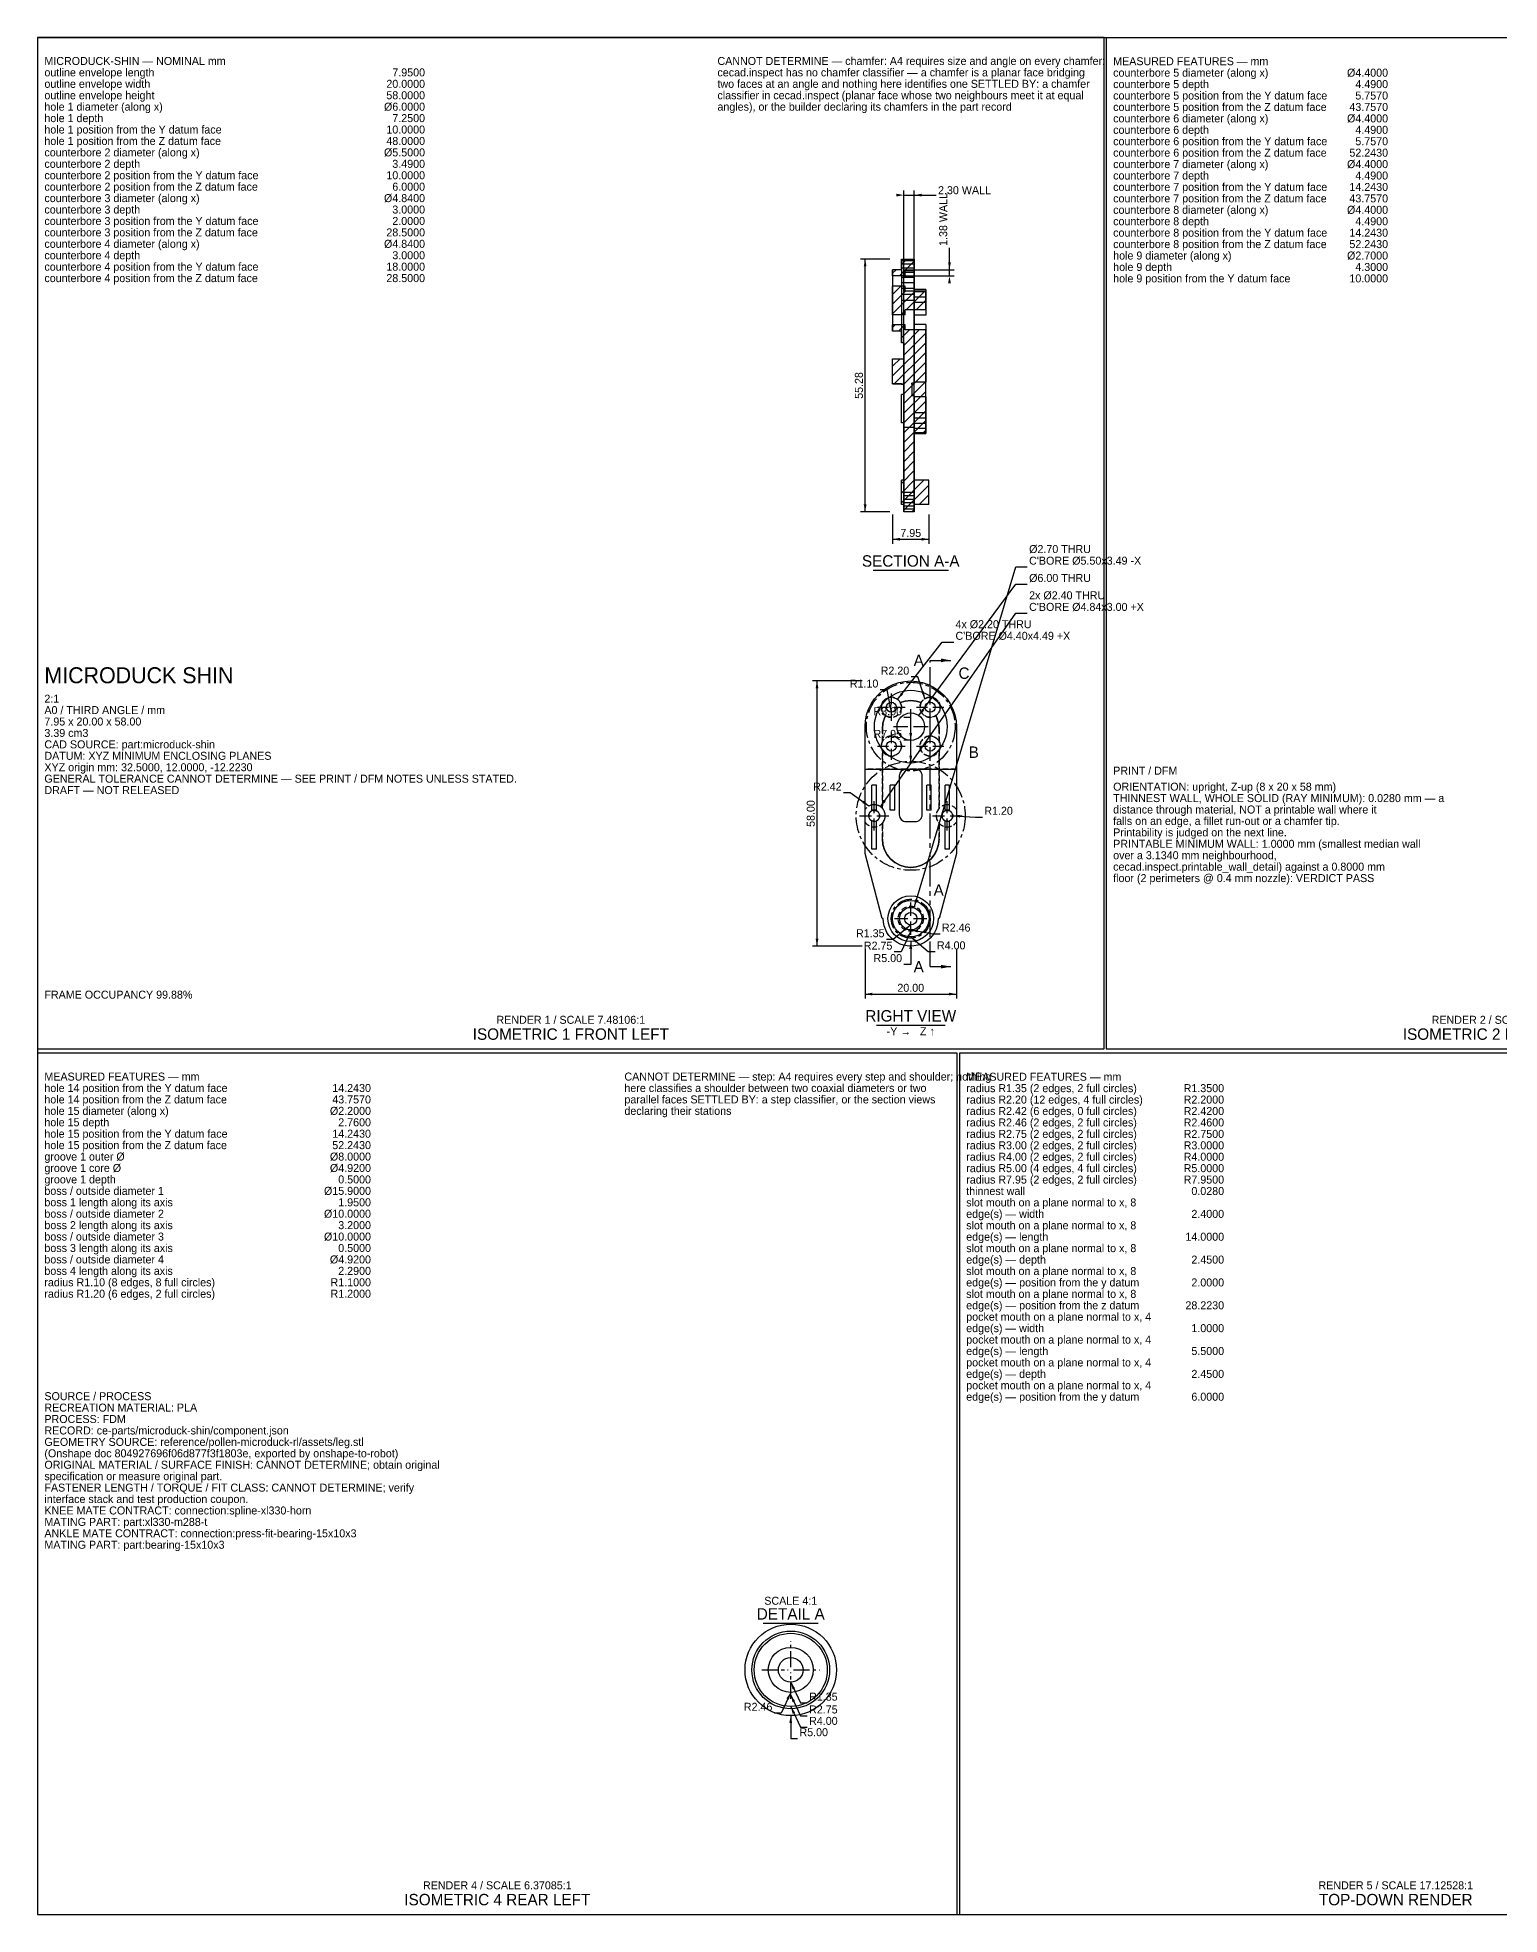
# Model space of a CAD drawing. Header units: millimetres. Extents: x 10 to 1188, y 10 to 831.
# Drawn here: x 10 to 650, y 10 to 831 of the extents above; entities that cross this region are included whole.
import ezdxf
from ezdxf.enums import TextEntityAlignment as Align

# ---------------------------------------------------------------- set-up
doc = ezdxf.new("R2010")
doc.units = ezdxf.units.MM
for name, pattern in [('CENTER', [11.2, 7, -1.4, 1.4, -1.4]), ('HIDDEN', [3.6, 2.4, -1.2]), ('PHANTOM', [21, 11, -2, 2, -2, 2, -2])]:
    doc.linetypes.add(name, pattern=pattern)
for name, color, linetype in [('CENTER', 4, 'CENTER'), ('CUT', 1, 'PHANTOM'), ('CUTTHIN', 1, 'PHANTOM'), ('DIM', 3, 'CONTINUOUS'), ('FRAME', 7, 'CONTINUOUS'), ('HATCH', 5, 'CONTINUOUS'), ('HIDDEN', 8, 'HIDDEN'), ('SECTION', 7, 'CONTINUOUS'), ('TEXT', 3, 'CONTINUOUS'), ('TITLE', 7, 'CONTINUOUS'), ('VISIBLE', 7, 'CONTINUOUS')]:
    doc.layers.add(name, color=color, linetype=linetype)

msp = doc.modelspace()

# ---------------------------------------------------------------- linework, layer by layer
at = {"layer": 'CENTER'}
for p, q in [((383.54325, 539.346), (383.54325, 544.146)), ((400.51525, 539.346), (400.51525, 544.146)), ((377.54325, 538.146), (382.34325, 538.146)), ((383.54325, 532.146), (383.54325, 536.946)), ((384.74325, 538.146), (389.54325, 538.146)), ((392.02925, 530.86), (392.02925, 537.26)), ((394.51525, 538.146), (399.31525, 538.146)), ((400.51525, 532.146), (400.51525, 536.946)), ((401.71525, 538.146), (406.51525, 538.146)), ((383.54325, 522.374), (383.54325, 527.174)), ((384.42925, 529.66), (390.82925, 529.66)), ((392.02925, 522.06), (392.02925, 528.46)), ((393.22925, 529.66), (399.62925, 529.66)), ((400.51525, 522.374), (400.51525, 527.174)), ((377.54325, 521.174), (382.34325, 521.174)), ((383.54325, 515.174), (383.54325, 519.974)), ((384.74325, 521.174), (389.54325, 521.174)), ((394.51525, 521.174), (399.31525, 521.174)), ((400.51525, 515.174), (400.51525, 519.974)), ((401.71525, 521.174), (406.51525, 521.174)), ((376.02925, 491.86), (376.02925, 497.1)), ((408.02925, 491.86), (408.02925, 497.1)), ((369.58925, 490.66), (374.82925, 490.66)), ((376.02925, 484.22), (376.02925, 489.46)), ((377.22925, 490.66), (382.46925, 490.66)), ((401.58925, 490.66), (406.82925, 490.66)), ((408.02925, 484.22), (408.02925, 489.46)), ((409.22925, 490.66), (414.46925, 490.66)), ((392.02925, 446.86), (392.02925, 452.76)), ((384.92925, 445.66), (390.82925, 445.66)), ((392.02925, 438.56), (392.02925, 444.46)), ((393.22925, 445.66), (399.12925, 445.66)), ((339.534677, 118.2), (339.534677, 129.6)), ((326.934677, 117), (338.334677, 117)), ((339.534677, 104.4), (339.534677, 115.8)), ((340.734677, 117), (352.134677, 117))]:
    msp.add_line(p, q, dxfattribs=at)
for centre, radius in [((392.02925, 529.66), 19.401016), ((392.02925, 490.66), 23.84), ((392.02925, 445.66), 8.5)]:
    msp.add_circle(centre, radius, dxfattribs=at)
at = {"layer": 'CUT'}
for p, q in [((400.51525, 544.66), (400.51525, 558.66)), ((400.51525, 558.66), (409.51525, 558.66)), ((400.51525, 424.66), (400.51525, 438.66)), ((400.51525, 424.66), (409.51525, 424.66))]:
    msp.add_line(p, q, dxfattribs=at)
for points in [[(409.51525, 558.66), (405.31525, 559.458), (405.31525, 557.862)], [(409.51525, 424.66), (405.31525, 425.458), (405.31525, 423.862)]]:
    msp.add_solid(points, dxfattribs=at)
at = {"layer": 'CUTTHIN'}
msp.add_line((400.51525, 438.66), (400.51525, 544.66), dxfattribs=at)
at = {"layer": 'DIM'}
for p, q in [((388.97925, 625.781265), (388.97925, 764.211592)), ((393.57925, 625.781265), (393.57925, 764.211592)), ((388.97925, 762.211592), (393.57925, 762.211592)), ((393.57925, 762.211592), (403.17925, 762.211592)), ((408.97925, 729.590569), (408.97925, 739.190569)), ((382.87925, 734.211592), (370.07925, 734.211592)), ((372.07925, 623.66), (372.07925, 734.211592)), ((389.121751, 729.590569), (410.97925, 729.590569)), ((389.121751, 726.830462), (410.97925, 726.830462)), ((408.97925, 726.830462), (408.97925, 729.590569)), ((382.87925, 623.66), (370.07925, 623.66)), ((384.07925, 622.46), (384.07925, 609.66)), ((399.97925, 622.46), (399.97925, 609.66)), ((384.07925, 611.66), (399.97925, 611.66)), ((393.604557, 450.929574), (438.02925, 599.535)), ((438.02925, 599.535), (443.02925, 599.535)), ((395.5932, 534.486827), (438.02925, 591.96)), ((438.02925, 591.96), (443.02925, 591.96)), ((378.803156, 494.626238), (438.02925, 579.31)), ((438.02925, 579.31), (443.02925, 579.31)), ((386.25216, 541.613247), (405.820828, 566.66)), ((405.820828, 566.66), (410.820828, 566.66)), ((395.167777, 551.430914), (392.167777, 551.430914)), ((398.248855, 541.917399), (395.167777, 551.430914)), ((370.82925, 549.66), (349.02925, 549.66)), ((351.02925, 433.66), (351.02925, 549.66)), ((381.661307, 545.767318), (378.661307, 545.767318)), ((383.54325, 535.946), (381.661307, 545.767318)), ((392.02925, 533.66), (389.02925, 533.66)), ((392.02925, 523.66), (392.02925, 533.66)), ((392.02925, 523.76), (389.02925, 523.76)), ((392.02925, 513.76), (392.02925, 523.76)), ((365.593226, 500.699896), (362.593226, 500.699896)), ((373.766882, 494.938702), (365.593226, 500.699896)), ((410.42925, 490.66), (420.414514, 490.117323)), ((420.414514, 490.117323), (423.414514, 490.117323)), ((384.368806, 436.532124), (381.368806, 436.532124)), ((392.02925, 442.96), (384.368806, 436.532124)), ((392.02925, 440.16), (387.803067, 431.096922)), ((392.02925, 440.74), (401.877328, 439.003518)), ((392.02925, 437.66), (399.689694, 431.232124)), ((392.02925, 435.66), (392.02925, 425.66)), ((401.877328, 439.003518), (404.877328, 439.003518)), ((370.82925, 433.66), (349.02925, 433.66)), ((372.02925, 432.46), (372.02925, 410.66)), ((387.803067, 431.096922), (384.803067, 431.096922)), ((399.689694, 431.232124), (402.689694, 431.232124)), ((412.02925, 432.46), (412.02925, 410.66)), ((392.02925, 425.66), (389.02925, 425.66)), ((372.02925, 412.66), (412.02925, 412.66)), ((339.534677, 107.16), (335.308494, 98.096922)), ((339.534677, 111.6), (343.76086, 102.536922)), ((339.534677, 106), (343.76086, 96.936922)), ((339.534677, 101), (343.76086, 91.936922)), ((343.76086, 102.536922), (346.76086, 102.536922)), ((335.308494, 98.096922), (332.308494, 98.096922)), ((339.534677, 97), (339.534677, 87)), ((343.76086, 96.936922), (346.76086, 96.936922)), ((343.76086, 91.936922), (346.76086, 91.936922)), ((339.534677, 87), (342.534677, 87))]:
    msp.add_line(p, q, dxfattribs=at)
for points in [[(388.97925, 762.211592), (385.77925, 762.819592), (385.77925, 761.603592)], [(393.57925, 762.211592), (396.77925, 761.603592), (396.77925, 762.819592)], [(372.07925, 734.211592), (371.47125, 731.011592), (372.68725, 731.011592)], [(408.97925, 729.590569), (409.58725, 732.790569), (408.37125, 732.790569)], [(408.97925, 726.830462), (408.37125, 723.630462), (409.58725, 723.630462)], [(372.07925, 623.66), (372.68725, 626.86), (371.47125, 626.86)], [(384.07925, 611.66), (387.27925, 611.052), (387.27925, 612.268)], [(399.97925, 611.66), (396.77925, 612.268), (396.77925, 611.052)], [(351.02925, 549.66), (350.42125, 546.46), (351.63725, 546.46)], [(386.25216, 541.613247), (388.701388, 543.76056), (387.743167, 544.509204)], [(398.248855, 541.917399), (397.841332, 545.149053), (396.684488, 544.774394)], [(383.54325, 535.946), (383.538165, 539.203244), (382.343892, 538.9744)], [(395.5932, 534.486827), (397.983091, 536.699988), (397.004854, 537.422282)], [(392.02925, 523.66), (392.63725, 526.86), (391.42125, 526.86)], [(392.02925, 513.76), (392.63725, 516.96), (391.42125, 516.96)], [(373.766882, 494.938702), (371.501593, 497.279242), (370.801031, 496.285326)], [(378.803156, 494.626238), (381.135382, 496.900087), (380.138905, 497.597002)], [(410.42925, 490.66), (413.59154, 489.879239), (413.657529, 491.093447)], [(393.604557, 450.929574), (395.103627, 453.821364), (393.938572, 454.169651)], [(351.02925, 433.66), (351.63725, 436.86), (350.42125, 436.86)], [(392.02925, 442.96), (389.187093, 441.368835), (389.968723, 440.437325)], [(392.02925, 440.16), (390.125836, 437.516767), (391.227907, 437.002863)], [(392.02925, 435.66), (391.42125, 432.46), (392.63725, 432.46)], [(392.02925, 440.74), (395.075057, 439.585563), (395.286213, 440.783089)], [(392.02925, 437.66), (394.089777, 435.137325), (394.871407, 436.068835)], [(372.02925, 412.66), (375.22925, 412.052), (375.22925, 413.268)], [(412.02925, 412.66), (408.82925, 413.268), (408.82925, 412.052)], [(339.534677, 107.16), (337.631264, 104.516767), (338.733334, 104.002863)], [(339.534677, 111.6), (340.33602, 108.442863), (341.438091, 108.956767)], [(339.534677, 106), (340.33602, 102.842863), (341.438091, 103.356767)], [(339.534677, 101), (340.33602, 97.842863), (341.438091, 98.356767)], [(339.534677, 97), (338.926677, 93.8), (340.142677, 93.8)]]:
    msp.add_solid(points, dxfattribs=at)
at = {"layer": 'FRAME'}
for p, q in [((1179, 831), (10, 831)), ((10, 831), (10, 10)), ((10, 10), (1179, 10))]:
    msp.add_line(p, q, dxfattribs=at)
at = {"layer": 'HATCH'}
for p, q in [((387.136606, 726.830462), (393.57925, 733.273105)), ((387.97925, 731.915746), (390.275096, 734.211592)), ((384.07925, 728.015746), (385.654073, 729.590569)), ((393.579247, 729.030462), (393.57925, 729.030465)), ((384.07925, 718.771668), (387.738044, 722.430462)), ((384.07925, 710.286387), (394.023325, 720.230462)), ((384.07925, 714.529028), (389.780684, 720.230462)), ((390.093966, 712.058462), (398.265966, 720.230462)), ((394.336606, 712.058462), (398.57925, 716.301105)), ((387.893966, 709.858462), (389.59925, 711.563746)), ((398.579247, 712.058462), (398.57925, 712.058465)), ((384.07925, 704.29221), (385.245502, 705.458462)), ((386.728035, 702.698355), (389.488143, 705.458462)), ((387.97925, 699.706928), (391.530784, 703.258462)), ((388.97925, 696.464288), (395.773424, 703.258462)), ((388.97925, 692.221647), (398.57925, 701.821647)), ((384.07925, 683.079006), (398.57925, 697.579006)), ((384.07925, 687.321647), (387.348065, 690.590462)), ((384.833346, 679.590462), (398.57925, 693.336366)), ((388.97925, 679.493725), (398.57925, 689.093725)), ((388.97925, 675.251084), (398.57925, 684.851084)), ((388.97925, 671.008444), (398.57925, 680.608444)), ((388.97925, 666.765803), (398.57925, 676.365803)), ((388.97925, 662.523162), (398.57925, 672.123162)), ((388.97925, 658.280522), (398.57925, 667.880522)), ((388.97925, 654.037881), (398.57925, 663.637881)), ((397.164149, 657.980139), (398.57925, 659.39524)), ((388.97925, 649.79524), (393.57925, 654.39524)), ((388.97925, 645.552599), (393.57925, 650.152599)), ((387.97925, 636.067318), (393.57925, 641.667318)), ((388.97925, 641.309959), (393.57925, 645.909959)), ((387.97925, 627.582037), (397.832025, 637.434812)), ((387.97925, 631.824677), (393.589385, 637.434812)), ((388.97925, 624.339396), (399.97925, 635.339396)), ((392.542495, 623.66), (393.57925, 624.696755)), ((395.736606, 626.854112), (399.97925, 631.096755)), ((399.979247, 626.854112), (399.97925, 626.854115))]:
    msp.add_line(p, q, dxfattribs=at)
at = {"layer": 'HIDDEN'}
for p, q in [((381.113623, 534.477634), (380.571621, 533.463621)), ((380.571621, 533.463621), (381.113623, 534.477634)), ((389.594032, 540.868122), (387.428469, 540.211205)), ((387.428469, 540.211205), (389.594032, 540.868122)), ((392.00925, 541.106), (389.594032, 540.868122)), ((389.594032, 540.868122), (392.00925, 541.106)), ((392.04925, 541.106), (392.00925, 541.106)), ((392.00925, 541.106), (392.04925, 541.106)), ((394.464468, 540.868122), (392.04925, 541.106)), ((392.04925, 541.106), (394.464468, 540.868122)), ((396.630031, 540.211205), (394.464468, 540.868122)), ((394.464468, 540.868122), (396.630031, 540.211205)), ((403.486879, 533.463621), (402.944877, 534.477634)), ((402.944877, 534.477634), (403.486879, 533.463621)), ((372.02925, 493.384995), (372.02925, 529.66)), ((379.867128, 531.141218), (379.62925, 528.726)), ((379.62925, 528.726), (379.867128, 531.141218)), ((379.62925, 528.726), (379.62925, 523.184125)), ((379.62925, 523.184125), (379.62925, 528.726)), ((380.571621, 533.463621), (379.867128, 531.141218)), ((379.867128, 531.141218), (380.571621, 533.463621)), ((404.191372, 531.141218), (403.486879, 533.463621)), ((403.486879, 533.463621), (404.191372, 531.141218)), ((404.42925, 528.726), (404.191372, 531.141218)), ((404.191372, 531.141218), (404.42925, 528.726)), ((404.42925, 523.184125), (404.42925, 528.726)), ((404.42925, 528.726), (404.42925, 523.184125)), ((412.02925, 529.66), (412.02925, 493.384995)), ((379.62925, 519.163875), (379.62925, 493.895058)), ((379.62925, 493.895058), (379.62925, 519.163875)), ((404.42925, 493.895058), (404.42925, 519.163875)), ((404.42925, 519.163875), (404.42925, 493.895058)), ((390.02925, 511.106), (372.02925, 511.106)), ((394.02925, 511.106), (390.02925, 511.106)), ((412.02925, 511.106), (394.02925, 511.106)), ((375.02925, 492.841742), (375.02925, 504.106)), ((377.02925, 492.841742), (377.02925, 504.106)), ((407.02925, 492.841742), (407.02925, 504.106)), ((409.02925, 492.841742), (409.02925, 504.106)), ((372.02925, 487.935005), (372.02925, 493.384995)), ((412.02925, 493.384995), (412.02925, 487.935005)), ((372.02925, 474.106), (372.02925, 487.935005)), ((379.62925, 480.486), (379.62925, 487.424942)), ((379.62925, 487.424942), (379.62925, 480.486)), ((404.42925, 487.424942), (404.42925, 480.486)), ((404.42925, 480.486), (404.42925, 487.424942)), ((412.02925, 487.935005), (412.02925, 474.106)), ((379.867128, 478.070782), (379.62925, 480.486)), ((379.62925, 480.486), (379.867128, 478.070782)), ((380.571621, 475.748379), (379.867128, 478.070782)), ((379.867128, 478.070782), (380.571621, 475.748379)), ((404.191372, 478.070782), (403.486879, 475.748379)), ((403.486879, 475.748379), (404.191372, 478.070782)), ((404.42925, 480.486), (404.191372, 478.070782)), ((404.191372, 478.070782), (404.42925, 480.486)), ((381.715656, 473.608041), (380.571621, 475.748379)), ((380.571621, 475.748379), (381.715656, 473.608041)), ((383.255268, 471.732018), (381.715656, 473.608041)), ((381.715656, 473.608041), (383.255268, 471.732018)), ((385.131291, 470.192406), (383.255268, 471.732018)), ((383.255268, 471.732018), (385.131291, 470.192406)), ((387.271629, 469.048371), (385.131291, 470.192406)), ((385.131291, 470.192406), (387.271629, 469.048371)), ((389.594032, 468.343878), (387.271629, 469.048371)), ((387.271629, 469.048371), (389.594032, 468.343878)), ((392.00925, 468.106), (389.594032, 468.343878)), ((389.594032, 468.343878), (392.00925, 468.106)), ((392.04925, 468.106), (392.00925, 468.106)), ((392.00925, 468.106), (392.04925, 468.106)), ((394.464468, 468.343878), (392.04925, 468.106)), ((392.04925, 468.106), (394.464468, 468.343878)), ((396.786871, 469.048371), (394.464468, 468.343878)), ((394.464468, 468.343878), (396.786871, 469.048371)), ((398.927209, 470.192406), (396.786871, 469.048371)), ((396.786871, 469.048371), (398.927209, 470.192406)), ((400.803232, 471.732018), (398.927209, 470.192406)), ((398.927209, 470.192406), (400.803232, 471.732018)), ((402.342844, 473.608041), (400.803232, 471.732018)), ((400.803232, 471.732018), (402.342844, 473.608041)), ((403.486879, 475.748379), (402.342844, 473.608041)), ((402.342844, 473.608041), (403.486879, 475.748379))]:
    msp.add_line(p, q, dxfattribs=at)
for centre, radius in [((383.54325, 538.146), 4.4), ((400.51525, 538.146), 4.4), ((383.54325, 521.174), 4.4), ((400.51525, 521.174), 4.4), ((376.02925, 490.66), 2.4), ((408.02925, 490.66), 2.4), ((392.02925, 445.66), 5.5), ((392.02925, 445.66), 5.5)]:
    msp.add_circle(centre, radius, dxfattribs=at)
for centre, radius, start, end in [((383.54325, 538.146), 4.4, 27.993077, 236.482748), ((400.51525, 538.146), 4.4, 303.517252, 152.006923), ((383.54325, 538.146), 4.4, 236.482748, 27.993077), ((400.51525, 538.146), 4.4, 152.006923, 303.517252), ((383.54325, 521.174), 4.4, 90, 152.816184), ((383.54325, 521.174), 4.4, 207.183816, 90), ((400.51525, 521.174), 4.4, 90, 332.816184), ((400.51525, 521.174), 4.4, 27.183816, 90), ((383.543252, 521.173999), 4.400002, 152.816181, 207.183793), ((400.515251, 521.173999), 4.399999, 332.816186, 27.18383), ((376.02925, 490.66), 4.84, 90, 145.735397), ((376.02925, 490.66), 4.84, 90, 145.735397), ((376.02925, 490.66), 4.84, 214.264603, 90), ((376.029249, 490.66), 4.840001, 41.943721, 89.999984), ((376.02925, 490.66), 4.84, 318.056273, 41.943727), ((408.02925, 490.66), 4.84, 90, 325.735397), ((408.02925, 490.66), 4.84, 138.056273, 221.943727), ((408.02925, 490.66), 4.84, 90, 138.056273), ((408.02925, 490.66), 4.84, 34.264603, 90), ((408.02925, 490.66), 4.84, 34.264603, 90), ((376.02925, 490.66), 4.84, 214.264603, 318.056273), ((408.02925, 490.66), 4.84, 221.943727, 325.735397)]:
    msp.add_arc(centre, radius, start, end, dxfattribs=at)
at = {"layer": 'SECTION'}
for p, q in [((387.97925, 729.590569), (387.97925, 734.211592)), ((387.97925, 734.211592), (393.57925, 734.211592)), ((393.57925, 729.030462), (393.57925, 734.211592)), ((384.07925, 726.830462), (384.07925, 729.590569)), ((387.97925, 729.590569), (384.07925, 729.590569)), ((389.59925, 726.830462), (384.07925, 726.830462)), ((393.57925, 729.030462), (389.59925, 729.030462)), ((389.59925, 726.830462), (389.59925, 729.030462)), ((384.07925, 709.858462), (384.07925, 722.430462)), ((389.59925, 722.430462), (384.07925, 722.430462)), ((389.59925, 720.230462), (389.59925, 722.430462)), ((398.57925, 720.230462), (389.59925, 720.230462)), ((398.57925, 712.058462), (398.57925, 720.230462)), ((389.59925, 709.858462), (384.07925, 709.858462)), ((398.57925, 712.058462), (389.59925, 712.058462)), ((389.59925, 709.858462), (389.59925, 712.058462)), ((384.07925, 702.698355), (384.07925, 705.458462)), ((389.59925, 705.458462), (384.07925, 705.458462)), ((387.97925, 702.698355), (384.07925, 702.698355)), ((387.97925, 697.590462), (387.97925, 702.698355)), ((389.59925, 703.258462), (389.59925, 705.458462)), ((398.57925, 703.258462), (389.59925, 703.258462)), ((398.57925, 657.980139), (398.57925, 703.258462)), ((384.07925, 679.590462), (384.07925, 690.590462)), ((384.07925, 690.590462), (388.97925, 690.590462)), ((388.97925, 697.590462), (387.97925, 697.590462)), ((388.97925, 690.590462), (388.97925, 697.590462)), ((384.07925, 679.590462), (388.97925, 679.590462)), ((388.97925, 637.434812), (388.97925, 679.590462)), ((393.57925, 657.980139), (398.57925, 657.980139)), ((393.57925, 637.434812), (393.57925, 657.980139)), ((387.97925, 626.854112), (387.97925, 637.434812)), ((388.97925, 637.434812), (387.97925, 637.434812)), ((399.97925, 637.434812), (393.57925, 637.434812)), ((399.97925, 626.854112), (399.97925, 637.434812)), ((388.97925, 626.854112), (387.97925, 626.854112)), ((388.97925, 623.66), (388.97925, 626.854112)), ((399.97925, 626.854112), (393.57925, 626.854112)), ((393.57925, 623.66), (393.57925, 626.854112)), ((393.57925, 623.66), (388.97925, 623.66))]:
    msp.add_line(p, q, dxfattribs=at)
msp.add_circle((339.534677, 117), 17, dxfattribs=at)
at = {"layer": 'TEXT'}
for p, q in [((375.52925, 598.06), (408.52925, 598.06)), ((377.02925, 399.06), (407.02925, 399.06)), ((327.534677, 137.4), (351.534677, 137.4))]:
    msp.add_line(p, q, dxfattribs=at)
at = {"layer": 'TITLE'}
for p, q in [((476.6, 831.152333), (10, 831.152333)), ((10, 831.152333), (10, 388.66)), ((476.6, 388.66), (476.6, 831.152333)), ((827.3, 831.0305), (477.6, 831.0305)), ((477.6, 831.0305), (477.6, 388.66)), ((10, 388.66), (476.6, 388.66)), ((412.305, 386.825683), (10, 386.825683)), ((10, 386.825683), (10, 10)), ((412.305, 10), (412.305, 386.825683)), ((795.1525, 386.7562), (413.305, 386.7562)), ((413.305, 386.7562), (413.305, 10)), ((477.6, 388.66), (827.3, 388.66)), ((10, 10), (412.305, 10)), ((413.305, 10), (795.1525, 10))]:
    msp.add_line(p, q, dxfattribs=at)
at = {"layer": 'VISIBLE'}
for p, q in [((476.6, 831.152333), (10, 831.152333)), ((10, 831.152333), (10, 388.66)), ((476.6, 388.66), (476.6, 831.152333)), ((827.3, 831.0305), (477.6, 831.0305)), ((477.6, 831.0305), (477.6, 388.66)), ((387.97925, 734.211592), (387.97925, 733.46497)), ((387.97925, 733.46497), (387.97925, 732.011529)), ((393.57925, 733.46497), (387.97925, 733.46497)), ((387.97925, 732.011529), (387.97925, 730.286598)), ((393.57925, 732.011529), (387.97925, 732.011529)), ((393.57925, 734.211592), (393.57925, 733.46497)), ((393.57925, 733.46497), (393.57925, 732.011529)), ((393.57925, 732.011529), (393.57925, 730.286598)), ((384.07925, 729.590569), (384.07925, 702.698355)), ((387.97925, 730.286598), (387.97925, 728.319691)), ((393.57925, 730.286598), (387.97925, 730.286598)), ((387.97925, 728.319691), (387.97925, 726.144462)), ((393.57925, 728.319691), (387.97925, 728.319691)), ((387.97925, 726.144462), (387.97925, 723.798131)), ((393.57925, 726.144462), (387.97925, 726.144462)), ((387.97925, 723.798131), (387.97925, 721.320843)), ((393.57925, 723.798131), (387.97925, 723.798131)), ((393.57925, 730.286598), (393.57925, 728.319691)), ((393.57925, 728.319691), (393.57925, 726.144462)), ((393.57925, 726.144462), (393.57925, 723.798131)), ((393.57925, 723.798131), (393.57925, 721.320843)), ((387.97925, 721.320843), (387.97925, 718.754986)), ((393.57925, 721.320843), (387.97925, 721.320843)), ((387.97925, 718.754986), (387.97925, 716.144462)), ((393.57925, 718.754986), (387.97925, 718.754986)), ((387.97925, 716.144462), (387.97925, 697.590462)), ((393.57925, 716.144462), (387.97925, 716.144462)), ((393.57925, 721.320843), (393.57925, 718.754986)), ((398.57925, 720.962096), (393.57925, 720.962096)), ((398.57925, 719.948083), (393.57925, 719.948083)), ((393.57925, 718.754986), (393.57925, 716.144462)), ((398.57925, 717.62568), (393.57925, 717.62568)), ((393.57925, 716.144462), (393.57925, 679.869457)), ((398.57925, 715.210462), (393.57925, 715.210462)), ((398.57925, 720.962096), (398.57925, 719.948083)), ((398.57925, 719.948083), (398.57925, 717.62568)), ((398.57925, 717.62568), (398.57925, 715.210462)), ((398.57925, 715.210462), (398.57925, 709.668587)), ((398.57925, 709.668587), (393.57925, 709.668587)), ((398.57925, 705.648337), (393.57925, 705.648337)), ((398.57925, 705.648337), (398.57925, 680.37952)), ((388.97925, 697.590462), (388.97925, 660.590462)), ((387.97925, 679.590462), (384.07925, 679.590462)), ((387.97925, 679.326204), (387.97925, 679.590462)), ((388.97925, 679.326204), (387.97925, 679.326204)), ((388.97925, 674.96272), (387.97925, 674.96272)), ((387.97925, 662.590462), (387.97925, 674.96272)), ((393.57925, 679.869457), (392.57925, 679.869457)), ((392.57925, 679.869457), (392.57925, 674.419467)), ((392.57925, 679.544462), (392.57925, 679.869457)), ((392.57925, 674.419467), (392.57925, 674.744462)), ((393.57925, 674.419467), (392.57925, 674.419467)), ((398.57925, 680.37952), (393.57925, 680.37952)), ((393.57925, 674.419467), (393.57925, 660.590462)), ((398.57925, 673.909404), (393.57925, 673.909404)), ((398.57925, 673.909404), (398.57925, 680.37952)), ((398.57925, 673.909404), (398.57925, 666.970462)), ((398.57925, 666.970462), (393.57925, 666.970462)), ((398.57925, 666.970462), (398.57925, 664.555244)), ((388.97925, 662.590462), (387.97925, 662.590462)), ((393.57925, 660.590462), (388.97925, 660.590462)), ((388.97925, 660.590462), (388.97925, 632.144462)), ((398.57925, 664.555244), (393.57925, 664.555244)), ((398.57925, 662.232841), (393.57925, 662.232841)), ((393.57925, 660.590462), (393.57925, 632.144462)), ((398.57925, 660.092502), (393.57925, 660.092502)), ((398.57925, 658.21648), (393.57925, 658.21648)), ((398.57925, 664.555244), (398.57925, 662.232841)), ((398.57925, 662.232841), (398.57925, 660.092502)), ((398.57925, 660.092502), (398.57925, 658.21648)), ((398.57925, 658.21648), (398.57925, 657.980139)), ((388.97925, 632.144462), (388.97925, 630.578148)), ((393.57925, 632.144462), (388.97925, 632.144462)), ((388.97925, 630.578148), (388.97925, 629.038633)), ((393.57925, 630.578148), (388.97925, 630.578148)), ((388.97925, 629.038633), (388.97925, 627.552261)), ((393.57925, 629.038633), (388.97925, 629.038633)), ((388.97925, 627.552261), (388.97925, 626.144462)), ((393.57925, 627.552261), (388.97925, 627.552261)), ((388.97925, 626.144462), (388.97925, 624.839325)), ((393.57925, 626.144462), (388.97925, 626.144462)), ((388.97925, 624.839325), (388.97925, 623.66)), ((393.57925, 624.839325), (388.97925, 624.839325)), ((393.57925, 632.144462), (393.57925, 630.578148)), ((393.57925, 630.578148), (393.57925, 629.038633)), ((393.57925, 629.038633), (393.57925, 627.552261)), ((393.57925, 627.552261), (393.57925, 626.144462)), ((393.57925, 626.144462), (393.57925, 624.839325)), ((393.57925, 624.839325), (393.57925, 623.66)), ((376.162183, 541.835229), (377.887114, 543.802136)), ((377.887114, 543.802136), (379.854021, 545.527067)), ((379.854021, 545.527067), (382.02925, 546.980508)), ((382.02925, 546.980508), (384.375581, 548.137591)), ((384.375581, 548.137591), (386.852869, 548.978517)), ((386.852869, 548.978517), (389.418726, 549.488897)), ((389.418726, 549.488897), (392.02925, 549.66)), ((392.02925, 549.66), (394.639774, 549.488897)), ((394.639774, 549.488897), (397.205631, 548.978517)), ((397.205631, 548.978517), (399.682919, 548.137591)), ((399.682919, 548.137591), (402.02925, 546.980508)), ((402.02925, 546.980508), (404.204479, 545.527067)), ((404.204479, 545.527067), (406.171386, 543.802136)), ((406.171386, 543.802136), (407.896317, 541.835229)), ((372.200353, 532.270524), (372.710733, 534.836381)), ((372.710733, 534.836381), (373.551659, 537.313669)), ((373.551659, 537.313669), (374.708742, 539.66)), ((374.708742, 539.66), (376.162183, 541.835229)), ((407.896317, 541.835229), (409.349758, 539.66)), ((409.349758, 539.66), (410.506841, 537.313669)), ((410.506841, 537.313669), (411.347767, 534.836381)), ((411.347767, 534.836381), (411.858147, 532.270524)), ((372.02925, 529.66), (372.200353, 532.270524)), ((372.02925, 511.106), (372.02925, 529.66)), ((411.858147, 532.270524), (412.02925, 529.66)), ((412.02925, 529.66), (412.02925, 511.106)), ((372.02925, 511.106), (412.02925, 511.106)), ((372.02925, 474.106), (372.02925, 511.106)), ((387.257611, 509.25405), (387.086894, 508.691271)), ((387.534841, 509.772711), (387.257611, 509.25405)), ((387.90793, 510.22732), (387.534841, 509.772711)), ((388.362539, 510.600409), (387.90793, 510.22732)), ((388.8812, 510.877639), (388.362539, 510.600409)), ((389.443979, 511.048356), (388.8812, 510.877639)), ((390.02925, 511.106), (389.443979, 511.048356)), ((394.614521, 511.048356), (394.02925, 511.106)), ((395.1773, 510.877639), (394.614521, 511.048356)), ((395.695961, 510.600409), (395.1773, 510.877639)), ((396.15057, 510.22732), (395.695961, 510.600409)), ((396.523659, 509.772711), (396.15057, 510.22732)), ((396.800889, 509.25405), (396.523659, 509.772711)), ((396.971606, 508.691271), (396.800889, 509.25405)), ((412.02925, 511.106), (412.02925, 474.106)), ((377.02925, 504.106), (375.02925, 504.106)), ((375.02925, 493.106), (375.02925, 504.106)), ((377.02925, 493.106), (377.02925, 504.106)), ((383.02925, 493.106), (383.02925, 504.106)), ((385.02925, 504.106), (383.02925, 504.106)), ((385.02925, 493.106), (385.02925, 504.106)), ((387.086894, 508.691271), (387.02925, 508.106)), ((387.02925, 508.106), (387.02925, 491.106)), ((397.02925, 508.106), (396.971606, 508.691271)), ((397.02925, 491.106), (397.02925, 508.106)), ((399.02925, 493.106), (399.02925, 504.106)), ((401.02925, 504.106), (399.02925, 504.106)), ((401.02925, 493.106), (401.02925, 504.106)), ((409.02925, 504.106), (407.02925, 504.106)), ((407.02925, 493.106), (407.02925, 504.106)), ((409.02925, 493.106), (409.02925, 504.106)), ((375.02925, 492.841742), (375.02925, 493.106)), ((377.02925, 493.106), (375.02925, 493.106)), ((377.02925, 492.841742), (377.02925, 493.106)), ((385.02925, 493.106), (383.02925, 493.106)), ((401.02925, 493.106), (399.02925, 493.106)), ((407.02925, 492.841742), (407.02925, 493.106)), ((409.02925, 493.106), (407.02925, 493.106)), ((409.02925, 492.841742), (409.02925, 493.106)), ((375.02925, 476.106), (375.02925, 488.478258)), ((377.02925, 476.106), (377.02925, 488.478258)), ((387.02925, 491.106), (387.086894, 490.520729)), ((387.086894, 490.520729), (387.257611, 489.95795)), ((387.257611, 489.95795), (387.534841, 489.439289)), ((387.534841, 489.439289), (387.90793, 488.98468)), ((387.90793, 488.98468), (388.362539, 488.611591)), ((388.362539, 488.611591), (388.8812, 488.334361)), ((388.8812, 488.334361), (389.443979, 488.163644)), ((389.443979, 488.163644), (390.02925, 488.106)), ((390.02925, 488.106), (394.02925, 488.106)), ((394.02925, 488.106), (394.614521, 488.163644)), ((394.614521, 488.163644), (395.1773, 488.334361)), ((395.1773, 488.334361), (395.695961, 488.611591)), ((395.695961, 488.611591), (396.15057, 488.98468)), ((396.15057, 488.98468), (396.523659, 489.439289)), ((396.523659, 489.439289), (396.800889, 489.95795)), ((396.800889, 489.95795), (396.971606, 490.520729)), ((396.971606, 490.520729), (397.02925, 491.106)), ((407.02925, 476.106), (407.02925, 488.478258)), ((409.02925, 476.106), (409.02925, 488.478258)), ((379.52925, 445.66), (372.02925, 474.106)), ((377.02925, 476.106), (375.02925, 476.106)), ((412.02925, 474.106), (404.52925, 445.66)), ((409.02925, 476.106), (407.02925, 476.106)), ((380.02925, 445.66), (379.52925, 445.66)), ((380.131912, 444.093686), (380.02925, 445.66)), ((380.43814, 442.554171), (380.131912, 444.093686)), ((403.926588, 444.093686), (403.62036, 442.554171)), ((404.02925, 445.66), (403.926588, 444.093686)), ((404.52925, 445.66), (404.02925, 445.66)), ((380.942696, 441.067799), (380.43814, 442.554171)), ((381.636945, 439.66), (380.942696, 441.067799)), ((382.50901, 438.354863), (381.636945, 439.66)), ((383.543969, 437.174719), (382.50901, 438.354863)), ((384.724113, 436.13976), (383.543969, 437.174719)), ((386.02925, 435.267695), (384.724113, 436.13976)), ((387.437049, 434.573446), (386.02925, 435.267695)), ((398.02925, 435.267695), (396.621451, 434.573446)), ((399.334387, 436.13976), (398.02925, 435.267695)), ((400.514531, 437.174719), (399.334387, 436.13976)), ((401.54949, 438.354863), (400.514531, 437.174719)), ((402.421555, 439.66), (401.54949, 438.354863)), ((403.115804, 441.067799), (402.421555, 439.66)), ((403.62036, 442.554171), (403.115804, 441.067799)), ((388.923421, 434.06889), (387.437049, 434.573446)), ((390.462936, 433.762662), (388.923421, 434.06889)), ((392.02925, 433.66), (390.462936, 433.762662)), ((393.595564, 433.762662), (392.02925, 433.66)), ((395.135079, 434.06889), (393.595564, 433.762662)), ((396.621451, 434.573446), (395.135079, 434.06889)), ((10, 388.66), (476.6, 388.66)), ((412.305, 386.825683), (10, 386.825683)), ((10, 386.825683), (10, 10)), ((412.305, 10), (412.305, 386.825683)), ((795.1525, 386.7562), (413.305, 386.7562)), ((413.305, 386.7562), (413.305, 10)), ((477.6, 388.66), (827.3, 388.66)), ((10, 10), (412.305, 10)), ((413.305, 10), (795.1525, 10))]:
    msp.add_line(p, q, dxfattribs=at)
for centre, radius in [((392.02925, 529.66), 15.9), ((383.54325, 538.146), 2.2), ((392.02925, 529.66), 6), ((400.51525, 538.146), 2.2), ((383.54325, 521.174), 2.2), ((400.51525, 521.174), 2.2), ((392.02925, 445.66), 10), ((392.02925, 445.66), 8), ((392.02925, 445.66), 4.92), ((392.02925, 445.66), 2.7), ((339.534677, 117), 20), ((339.534677, 117), 16), ((339.534677, 117), 9.84), ((339.534677, 117), 5.4)]:
    msp.add_circle(centre, radius, dxfattribs=at)
for centre, radius, start, end in [((376.02925, 490.66), 2.4, 114.624318, 245.375682), ((376.029264, 490.659984), 2.400016, 65.37616, 114.624469), ((376.02925, 490.66), 2.4, 294.624318, 65.375682), ((408.02925, 490.66), 2.4, 114.624318, 245.375682), ((408.029251, 490.660001), 2.399999, 65.375699, 114.624352), ((408.02925, 490.66), 2.4, 294.624318, 65.375682), ((376.02925, 490.66), 2.4, 245.375682, 294.624318), ((408.02925, 490.66), 2.4, 245.375682, 294.624318)]:
    msp.add_arc(centre, radius, start, end, dxfattribs=at)

# ---------------------------------------------------------------- texts
at = {"layer": 'DIM'}
for s, p in [('7.9500', (179.530333, 814.152333)), ('Ø4.4000', (600.86325, 814.0305)), ('58.0000', (179.530333, 804.152333)), ('20.0000', (179.530333, 809.152333)), ('4.4900', (600.86325, 809.0305)), ('5.7570', (600.86325, 804.0305)), ('Ø6.0000', (179.530333, 799.152333)), ('7.2500', (179.530333, 794.152333)), ('Ø4.4000', (600.86325, 794.0305)), ('43.7570', (600.86325, 799.0305)), ('10.0000', (179.530333, 789.152333)), ('4.4900', (600.86325, 789.0305)), ('Ø5.5000', (179.530333, 779.152333)), ('48.0000', (179.530333, 784.152333)), ('52.2430', (600.86325, 779.0305)), ('5.7570', (600.86325, 784.0305)), ('10.0000', (179.530333, 769.152333)), ('3.4900', (179.530333, 774.152333)), ('Ø4.4000', (600.86325, 774.0305)), ('4.4900', (600.86325, 769.0305)), ('6.0000', (179.530333, 764.152333)), ('14.2430', (600.86325, 764.0305)), ('Ø4.8400', (179.530333, 759.152333)), ('3.0000', (179.530333, 754.152333)), ('Ø4.4000', (600.86325, 754.0305)), ('43.7570', (600.86325, 759.0305)), ('28.5000', (179.530333, 744.152333)), ('2.0000', (179.530333, 749.152333)), ('14.2430', (600.86325, 744.0305)), ('4.4900', (600.86325, 749.0305)), ('Ø4.8400', (179.530333, 739.152333)), ('52.2430', (600.86325, 739.0305)), ('18.0000', (179.530333, 729.152333)), ('3.0000', (179.530333, 734.152333)), ('Ø2.7000', (600.86325, 734.0305)), ('4.3000', (600.86325, 729.0305)), ('28.5000', (179.530333, 724.152333)), ('10.0000', (600.86325, 724.0305)), ('14.2430', (155.8759, 369.825683)), ('R1.3500', (529.132612, 369.7562)), ('Ø2.2000', (155.8759, 359.825683)), ('43.7570', (155.8759, 364.825683)), ('R2.2000', (529.132612, 364.7562)), ('R2.4200', (529.132612, 359.7562)), ('14.2430', (155.8759, 349.825683)), ('2.7600', (155.8759, 354.825683)), ('R2.4600', (529.132612, 354.7562)), ('R2.7500', (529.132612, 349.7562)), ('52.2430', (155.8759, 344.825683)), ('R3.0000', (529.132612, 344.7562)), ('Ø8.0000', (155.8759, 339.825683)), ('Ø4.9200', (155.8759, 334.825683)), ('R4.0000', (529.132612, 339.7562)), ('R5.0000', (529.132612, 334.7562)), ('Ø15.9000', (155.8759, 324.825683)), ('0.5000', (155.8759, 329.825683)), ('R7.9500', (529.132612, 329.7562)), ('1.9500', (155.8759, 319.825683)), ('0.0280', (529.132612, 324.7562)), ('Ø10.0000', (155.8759, 314.825683)), ('3.2000', (155.8759, 309.825683)), ('2.4000', (529.132612, 314.7562)), ('Ø10.0000', (155.8759, 304.825683)), ('14.0000', (529.132612, 304.7562)), ('Ø4.9200', (155.8759, 294.825683)), ('0.5000', (155.8759, 299.825683)), ('2.4500', (529.132612, 294.7562)), ('R1.1000', (155.8759, 284.825683)), ('2.2900', (155.8759, 289.825683)), ('2.0000', (529.132612, 284.7562)), ('R1.2000', (155.8759, 279.825683)), ('28.2230', (529.132612, 274.7562)), ('1.0000', (529.132612, 264.7562)), ('5.5000', (529.132612, 254.7562)), ('2.4500', (529.132612, 244.7562)), ('6.0000', (529.132612, 234.7562))]:
    msp.add_text(s, height=3.5, dxfattribs=at).set_placement(p, align=Align.RIGHT)
at = {"layer": 'TEXT'}
for s, height, p in [('MICRODUCK-SHIN — NOMINAL mm', 3.5, (13, 819.152333)), ('CANNOT DETERMINE — chamfer: A4 requires size and angle on every chamfer;', 3.5, (307.4585, 819.152333)), ('MEASURED FEATURES — mm', 3.5, (480.6, 819.0305)), ('outline envelope length', 3.5, (13, 814.152333)), ('cecad.inspect has no chamfer classifier — a chamfer is a planar face bridging', 3.5, (307.4585, 814.152333)), ('counterbore 5 diameter (along x)', 3.5, (480.6, 814.0305)), ('outline envelope width', 3.5, (13, 809.152333)), ('outline envelope height', 3.5, (13, 804.152333)), ('two faces at an angle and nothing here identifies one SETTLED BY: a chamfer', 3.5, (307.4585, 809.152333)), ('classifier in cecad.inspect (planar face whose two neighbours meet it at equal', 3.5, (307.4585, 804.152333)), ('counterbore 5 depth', 3.5, (480.6, 809.0305)), ('counterbore 5 position from the Y datum face', 3.5, (480.6, 804.0305)), ('hole 1 diameter (along x)', 3.5, (13, 799.152333)), ('hole 1 depth', 3.5, (13, 794.152333)), ('angles), or the builder declaring its chamfers in the part record', 3.5, (307.4585, 799.152333)), ('counterbore 5 position from the Z datum face', 3.5, (480.6, 799.0305)), ('counterbore 6 diameter (along x)', 3.5, (480.6, 794.0305)), ('hole 1 position from the Y datum face', 3.5, (13, 789.152333)), ('counterbore 6 depth', 3.5, (480.6, 789.0305)), ('counterbore 2 diameter (along x)', 3.5, (13, 779.152333)), ('hole 1 position from the Z datum face', 3.5, (13, 784.152333)), ('counterbore 6 position from the Y datum face', 3.5, (480.6, 784.0305)), ('counterbore 6 position from the Z datum face', 3.5, (480.6, 779.0305)), ('counterbore 2 depth', 3.5, (13, 774.152333)), ('counterbore 2 position from the Y datum face', 3.5, (13, 769.152333)), ('counterbore 7 diameter (along x)', 3.5, (480.6, 774.0305)), ('counterbore 7 depth', 3.5, (480.6, 769.0305)), ('counterbore 2 position from the Z datum face', 3.5, (13, 764.152333)), ('2.30 WALL', 3.5, (403.97925, 762.611592)), ('counterbore 7 position from the Y datum face', 3.5, (480.6, 764.0305)), ('counterbore 3 diameter (along x)', 3.5, (13, 759.152333)), ('counterbore 3 depth', 3.5, (13, 754.152333)), ('counterbore 7 position from the Z datum face', 3.5, (480.6, 759.0305)), ('counterbore 8 diameter (along x)', 3.5, (480.6, 754.0305)), ('counterbore 3 position from the Y datum face', 3.5, (13, 749.152333)), ('counterbore 3 position from the Z datum face', 3.5, (13, 744.152333)), ('counterbore 8 depth', 3.5, (480.6, 749.0305)), ('counterbore 8 position from the Y datum face', 3.5, (480.6, 744.0305)), ('counterbore 4 diameter (along x)', 3.5, (13, 739.152333)), ('counterbore 8 position from the Z datum face', 3.5, (480.6, 739.0305)), ('counterbore 4 depth', 3.5, (13, 734.152333)), ('counterbore 4 position from the Y datum face', 3.5, (13, 729.152333)), ('hole 9 diameter (along x)', 3.5, (480.6, 734.0305)), ('hole 9 depth', 3.5, (480.6, 729.0305)), ('counterbore 4 position from the Z datum face', 3.5, (13, 724.152333)), ('hole 9 position from the Y datum face', 3.5, (480.6, 724.0305)), ('Ø2.70 THRU', 3.5, (443.82925, 605.61)), ("C'BORE Ø5.50x3.49 -X", 3.5, (443.82925, 600.535)), ('Ø6.00 THRU', 3.5, (443.82925, 592.96)), ('2x Ø2.40 THRU', 3.5, (443.82925, 585.385)), ("C'BORE Ø4.84x3.00 +X", 3.5, (443.82925, 580.31)), ('4x Ø2.20 THRU', 3.5, (411.620828, 572.735)), ("C'BORE Ø4.40x4.49 +X", 3.5, (411.620828, 567.66)), ('MICRODUCK SHIN', 7, (13, 548.66)), ('C', 5, (412.930266, 550.561016)), ('2:1', 3.5, (13, 540.16)), ('A0 / THIRD ANGLE / mm', 3.5, (13, 535.16)), ('3.39 cm3', 3.5, (13, 525.16)), ('7.95 x 20.00 x 58.00', 3.5, (13, 530.16)), ('CAD SOURCE: part:microduck-shin', 3.5, (13, 520.16)), ('DATUM: XYZ MINIMUM ENCLOSING PLANES', 3.5, (13, 515.16)), ('B', 5, (417.36925, 516)), ('XYZ origin mm: 32.5000, 12.0000, -12.2230', 3.5, (13, 510.16)), ('PRINT / DFM', 3.5, (480.6, 508.66)), ('GENERAL TOLERANCE CANNOT DETERMINE — SEE PRINT / DFM NOTES UNLESS STATED.', 3.5, (13, 505.16)), ('DRAFT — NOT RELEASED', 3.5, (13, 500.16)), ('ORIENTATION: upright, Z-up (8 x 20 x 58 mm)', 3.5, (480.6, 501.66)), ('R1.20', 3.5, (424.214514, 491.117323)), ('THINNEST WALL, WHOLE SOLID (RAY MINIMUM): 0.0280 mm — a', 3.5, (480.6, 496.66)), ('distance through material, NOT a printable wall where it', 3.5, (480.6, 491.66)), ('falls on an edge, a fillet run-out or a chamfer tip.', 3.5, (480.6, 486.66)), ('Printability is judged on the next line.', 3.5, (480.6, 481.66)), ('PRINTABLE MINIMUM WALL: 1.0000 mm (smallest median wall', 3.5, (480.6, 476.66)), ('over a 3.1340 mm neighbourhood,', 3.5, (480.6, 471.66)), ('cecad.inspect.printable_wall_detail) against a 0.8000 mm', 3.5, (480.6, 466.66)), ('A', 5, (402.02925, 455.66)), ('floor (2 perimeters @ 0.4 mm nozzle): VERDICT PASS', 3.5, (480.6, 461.66)), ('R2.46', 3.5, (405.677328, 440.003518)), ('R4.00', 3.5, (403.489694, 432.232124)), ('FRAME OCCUPANCY 99.88%', 3.5, (13, 410.66)), ('MEASURED FEATURES — mm', 3.5, (13, 374.825683)), ('CANNOT DETERMINE — step: A4 requires every step and shoulder; nothing', 3.5, (266.764354, 374.825683)), ('MEASURED FEATURES — mm', 3.5, (416.305, 374.7562)), ('hole 14 position from the Y datum face', 3.5, (13, 369.825683)), ('here classifies a shoulder between two coaxial diameters or two', 3.5, (266.764354, 369.825683)), ('radius R1.35 (2 edges, 2 full circles)', 3.5, (416.305, 369.7562)), ('hole 14 position from the Z datum face', 3.5, (13, 364.825683)), ('hole 15 diameter (along x)', 3.5, (13, 359.825683)), ('declaring their stations', 3.5, (266.764354, 359.825683)), ('parallel faces SETTLED BY: a step classifier, or the section views', 3.5, (266.764354, 364.825683)), ('radius R2.20 (12 edges, 4 full circles)', 3.5, (416.305, 364.7562)), ('radius R2.42 (6 edges, 0 full circles)', 3.5, (416.305, 359.7562)), ('hole 15 depth', 3.5, (13, 354.825683)), ('hole 15 position from the Y datum face', 3.5, (13, 349.825683)), ('radius R2.46 (2 edges, 2 full circles)', 3.5, (416.305, 354.7562)), ('radius R2.75 (2 edges, 2 full circles)', 3.5, (416.305, 349.7562)), ('hole 15 position from the Z datum face', 3.5, (13, 344.825683)), ('radius R3.00 (2 edges, 2 full circles)', 3.5, (416.305, 344.7562)), ('groove 1 outer Ø', 3.5, (13, 339.825683)), ('groove 1 core Ø', 3.5, (13, 334.825683)), ('radius R4.00 (2 edges, 2 full circles)', 3.5, (416.305, 339.7562)), ('radius R5.00 (4 edges, 4 full circles)', 3.5, (416.305, 334.7562)), ('groove 1 depth', 3.5, (13, 329.825683)), ('boss / outside diameter 1', 3.5, (13, 324.825683)), ('radius R7.95 (2 edges, 2 full circles)', 3.5, (416.305, 329.7562)), ('boss 1 length along its axis', 3.5, (13, 319.825683)), ('thinnest wall', 3.5, (416.305, 324.7562)), ('slot mouth on a plane normal to x, 8', 3.5, (416.305, 319.7562)), ('boss / outside diameter 2', 3.5, (13, 314.825683)), ('boss 2 length along its axis', 3.5, (13, 309.825683)), ('slot mouth on a plane normal to x, 8', 3.5, (416.305, 309.7562)), ('edge(s) — width', 3.5, (416.305, 314.7562)), ('boss / outside diameter 3', 3.5, (13, 304.825683)), ('edge(s) — length', 3.5, (416.305, 304.7562)), ('boss 3 length along its axis', 3.5, (13, 299.825683)), ('boss / outside diameter 4', 3.5, (13, 294.825683)), ('slot mouth on a plane normal to x, 8', 3.5, (416.305, 299.7562)), ('edge(s) — depth', 3.5, (416.305, 294.7562)), ('boss 4 length along its axis', 3.5, (13, 289.825683)), ('radius R1.10 (8 edges, 8 full circles)', 3.5, (13, 284.825683)), ('slot mouth on a plane normal to x, 8', 3.5, (416.305, 289.7562)), ('edge(s) — position from the y datum', 3.5, (416.305, 284.7562)), ('radius R1.20 (6 edges, 2 full circles)', 3.5, (13, 279.825683)), ('slot mouth on a plane normal to x, 8', 3.5, (416.305, 279.7562)), ('edge(s) — position from the z datum', 3.5, (416.305, 274.7562)), ('pocket mouth on a plane normal to x, 4', 3.5, (416.305, 269.7562)), ('edge(s) — width', 3.5, (416.305, 264.7562)), ('pocket mouth on a plane normal to x, 4', 3.5, (416.305, 259.7562)), ('edge(s) — length', 3.5, (416.305, 254.7562)), ('edge(s) — depth', 3.5, (416.305, 244.7562)), ('pocket mouth on a plane normal to x, 4', 3.5, (416.305, 249.7562)), ('SOURCE / PROCESS', 3.5, (13, 235)), ('edge(s) — position from the y datum', 3.5, (416.305, 234.7562)), ('pocket mouth on a plane normal to x, 4', 3.5, (416.305, 239.7562)), ('RECREATION MATERIAL: PLA', 3.5, (13, 230)), ('PROCESS: FDM', 3.5, (13, 225)), ('RECORD: ce-parts/microduck-shin/component.json', 3.5, (13, 220)), ('GEOMETRY SOURCE: reference/pollen-microduck-rl/assets/leg.stl', 3.5, (13, 215)), ('(Onshape doc 804927696f06d877f3f1803e, exported by onshape-to-robot)', 3.5, (13, 210)), ('ORIGINAL MATERIAL / SURFACE FINISH: CANNOT DETERMINE; obtain original', 3.5, (13, 205)), ('specification or measure original part.', 3.5, (13, 200)), ('FASTENER LENGTH / TORQUE / FIT CLASS: CANNOT DETERMINE; verify', 3.5, (13, 195)), ('interface stack and test production coupon.', 3.5, (13, 190)), ('KNEE MATE CONTRACT: connection:spline-xl330-horn', 3.5, (13, 185)), ('MATING PART: part:xl330-m288-t', 3.5, (13, 180)), ('ANKLE MATE CONTRACT: connection:press-fit-bearing-15x10x3', 3.5, (13, 175)), ('MATING PART: part:bearing-15x10x3', 3.5, (13, 170)), ('R1.35', 3.5, (347.56086, 103.536922)), ('R2.75', 3.5, (347.56086, 97.936922)), ('R5.00', 3.5, (343.334677, 88)), ('R4.00', 3.5, (347.56086, 92.936922))]:
    msp.add_text(s, height=height, dxfattribs=at).set_placement(p)
msp.add_text('1.38 WALL', height=3.5, rotation=90, dxfattribs=at).set_placement((407.97925, 739.990569))
for s, p in [('55.28', (371.07925, 678.935796)), ('58.00', (350.02925, 491.66))]:
    msp.add_text(s, height=3.5, rotation=90, dxfattribs=at).set_placement(p, align=Align.CENTER)
for s, height, p in [('7.95', 3.5, (392.02925, 612.66)), ('SECTION A-A', 5, (392.02925, 599.66)), ('20.00', 3.5, (392.02925, 413.66)), ('RENDER 1 / SCALE 7.48106:1', 3.5, (243.3, 399.66)), ('RIGHT VIEW', 5, (392.02925, 400.66)), ('RENDER 2 / SCALE 5.89745:1', 3.5, (652.45, 399.66)), ('ISOMETRIC 1 FRONT LEFT', 5, (243.3, 392.66)), ('-Y →   Z ↑', 3.5, (392.02925, 394.66)), ('ISOMETRIC 2 FRONT RIGHT', 5, (652.45, 392.66)), ('SCALE 4:1', 3.5, (339.534677, 145.5)), ('DETAIL A', 5, (339.534677, 139)), ('RENDER 4 / SCALE 6.37085:1', 3.5, (211.1525, 21)), ('RENDER 5 / SCALE 17.12528:1', 3.5, (604.22875, 21)), ('ISOMETRIC 4 REAR LEFT', 5, (211.1525, 14)), ('TOP-DOWN RENDER', 5, (604.22875, 14))]:
    msp.add_text(s, height=height, dxfattribs=at).set_placement(p, align=Align.CENTER)
for p in [(395.51525, 558.66), (395.51525, 424.66)]:
    msp.add_text('A', height=5, dxfattribs=at).set_placement(p, align=Align.MIDDLE_CENTER)
for s, p in [('R1.10', (377.861307, 546.767318)), ('R2.20', (391.367777, 552.430914)), ('R3.00', (388.22925, 534.66)), ('R7.95', (388.22925, 524.76)), ('R2.42', (361.793226, 501.699896)), ('R1.35', (380.568806, 437.532124)), ('R2.75', (384.003067, 432.096922)), ('R5.00', (388.22925, 426.66)), ('R2.46', (331.508494, 99.096922))]:
    msp.add_text(s, height=3.5, dxfattribs=at).set_placement(p, align=Align.RIGHT)

doc.saveas('drawing.dxf')
